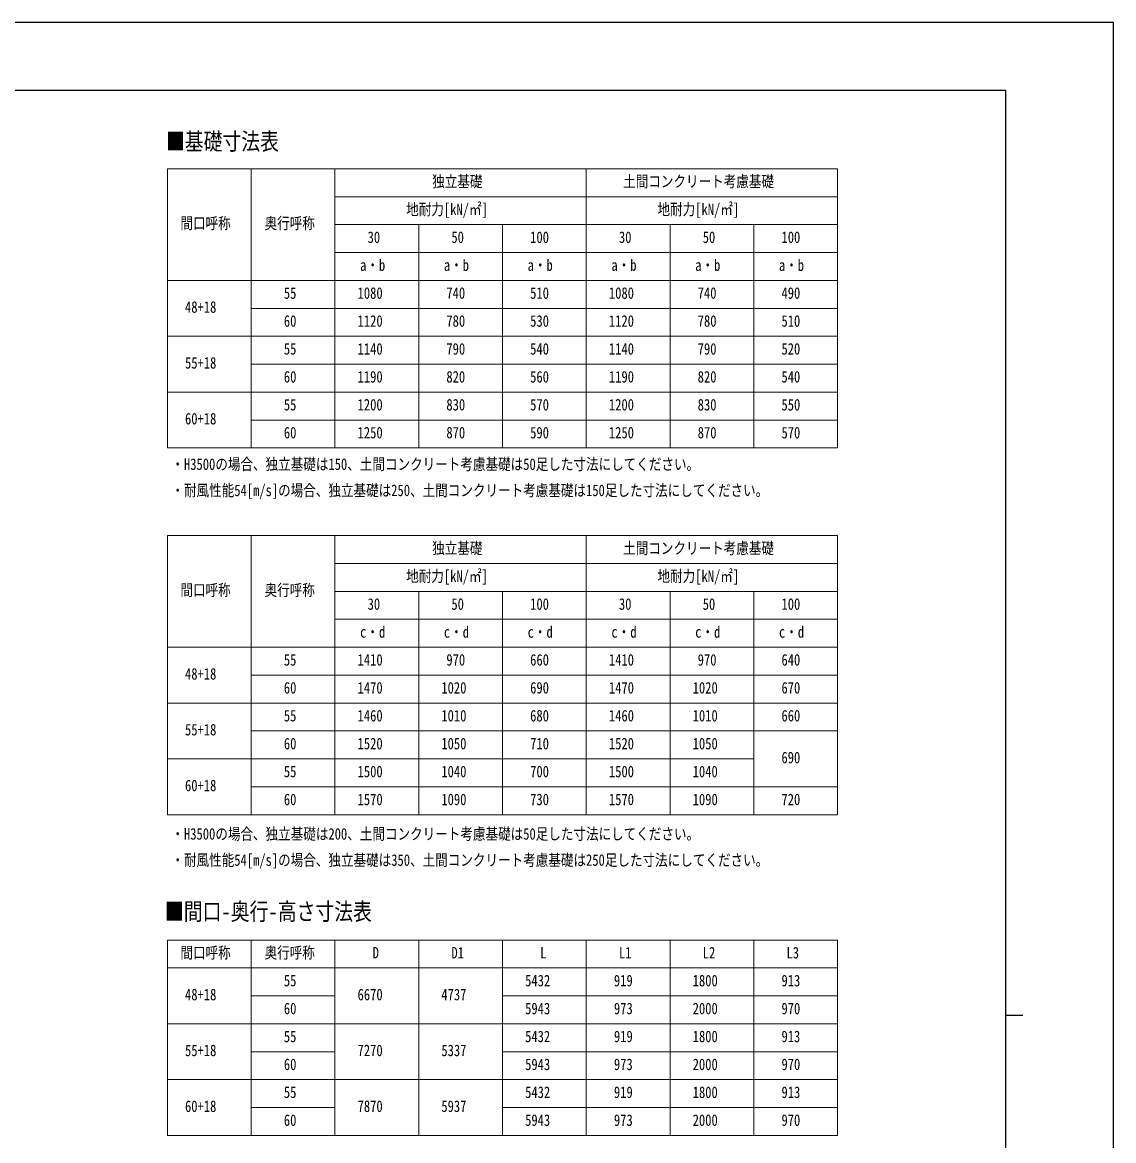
# Model space of a CAD drawing. Units: millimetres, scale not verified. Extents: x -21025 to 21025, y -14850 to 14850.
# Drawn here: x 5393 to 21025, y -1174 to 14850 of the extents above; entities that cross this region are included whole.
import ezdxf
from ezdxf.enums import TextEntityAlignment as Align

# ---------------------------------------------------------------- set-up
doc = ezdxf.new("R2010")
doc.units = ezdxf.units.MM
doc.header["$LTSCALE"] = 60
doc.layers.add('0-1_TABLE1', color=7, linetype='Continuous', lineweight=18)
doc.layers.add('0-2_USER1', color=3, linetype='Continuous')
doc.layers.add('0-8_YKK_ZWAK', color=7, linetype='Continuous')
doc.styles.add('ＭＳ ゴシック', font='')
doc.styles.get('ＭＳ ゴシック').set_extended_font_data('MS Gothic')

msp = doc.modelspace()

# ---------------------------------------------------------------- linework, layer by layer
at = {"layer": '0-1_TABLE1'}
for p, q in [((7471.1, 12752), (17071.1, 12752)), ((7471.1, 12752), (7471.1, 8752)), ((8671.1, 12752), (8671.1, 8752)), ((9871.1, 12752), (9871.1, 8752)), ((13471.1, 12752), (13471.1, 8752)), ((9871.1, 12352), (17071.1, 12352)), ((9871.1, 11952), (17071.1, 11952)), ((11071.1, 11952), (11071.1, 8752)), ((12271.1, 11952), (12271.1, 8752)), ((14671.1, 11952), (14671.1, 8752)), ((15871.1, 11952), (15871.1, 8752)), ((9871.1, 11552), (17071.1, 11552)), ((7471.1, 11152), (17071.1, 11152)), ((8671.1, 10752), (17071.1, 10752)), ((7471.1, 10352), (17071.1, 10352)), ((8671.1, 9952), (17071.1, 9952)), ((7471.1, 9552), (17071.1, 9552)), ((8671.1, 9152), (17071.1, 9152)), ((7471.1, 7496), (17071.1, 7496)), ((7471.1, 7496), (7471.1, 3496)), ((8671.1, 7496), (8671.1, 3496)), ((9871.1, 7496), (9871.1, 3496)), ((13471.1, 7496), (13471.1, 3496)), ((9871.1, 7096), (17071.1, 7096)), ((9871.1, 6696), (17071.1, 6696)), ((11071.1, 6696), (11071.1, 3496)), ((12271.1, 6696), (12271.1, 3496)), ((14671.1, 6696), (14671.1, 3496)), ((15871.1, 6696), (15871.1, 3496)), ((9871.1, 6296), (17071.1, 6296)), ((7471.1, 5896), (17071.1, 5896)), ((8671.1, 5496), (17071.1, 5496)), ((7471.1, 5096), (17071.1, 5096)), ((8671.1, 4696), (17071.1, 4696)), ((7471.1, 4296), (15871.1, 4296)), ((8671.1, 3896), (17071.1, 3896)), ((7471.1, 1700), (17071.1, 1700)), ((7471.1, 1700), (7471.1, -1100)), ((8671.1, 1700), (8671.1, -1100)), ((9871.1, 1700), (9871.1, -1100)), ((11071.1, 1700), (11071.1, -1100)), ((12271.1, 1700), (12271.1, -1100)), ((13471.1, 1700), (13471.1, -1100)), ((14671.1, 1700), (14671.1, -1100)), ((15871.1, 1700), (15871.1, -1100)), ((17071.1, 1700), (17071.1, -1100)), ((7471.1, 1300), (17071.1, 1300)), ((8671.1, 900), (9871.1, 900)), ((12271.1, 900), (17071.1, 900)), ((7471.1, 500), (17071.1, 500)), ((8671.1, 100), (9871.1, 100)), ((12271.1, 100), (17071.1, 100)), ((7471.1, -300), (17071.1, -300)), ((8671.1, -700), (9871.1, -700)), ((12271.1, -700), (17071.1, -700)), ((7471.1, -1100), (17071.1, -1100))]:
    msp.add_line(p, q, dxfattribs=at)
for points in [[(17071.1, 12752), (17071.1, 11952), (17071.1, 8752)], [(7471.1, 8752), (8671.1, 8752), (17071.1, 8752)], [(17071.1, 7496), (17071.1, 6696), (17071.1, 3496)], [(7471.1, 3496), (8671.1, 3496), (17071.1, 3496)]]:
    msp.add_lwpolyline(points, dxfattribs=at)
at = {"layer": '0-8_YKK_ZWAK'}
for p, q in [((19475.1, 13875), (-19524.9, 13875)), ((19475.1, 13875), (19475.1, -12625)), ((19475.1, 625), (19725.1, 625))]:
    msp.add_line(p, q, dxfattribs=at)
msp.add_lwpolyline([(-21025, -14850), (21025, -14850), (21025, 14850), (-21025, 14850)], close=True, dxfattribs=at)

# ---------------------------------------------------------------- texts
at = {"layer": '0-1_TABLE1', "style": 'ＭＳ ゴシック', "width": 0.8}
for s, p in [('独立基礎', (11263.1, 12439.5)), ('土間コンクリート考慮基礎', (13999.1, 12439.5)), ('地耐力[kN/㎡]', (10891.1, 12039.5)), ('地耐力[kN/㎡]', (14491.1, 12039.5)), ('間口呼称', (7657.1, 11839.5)), ('奥行呼称', (8863.1, 11839.5)), ('30', (10339.1, 11639.5)), ('50', (11539.1, 11639.5)), ('100', (12667.1, 11639.5)), ('30', (13939.1, 11639.5)), ('50', (15139.1, 11639.5)), ('100', (16267.1, 11639.5)), ('a・b', (10231.1, 11239.5)), ('a・b', (11431.1, 11239.5)), ('a・b', (12631.1, 11239.5)), ('a・b', (13831.1, 11239.5)), ('a・b', (15031.1, 11239.5)), ('a・b', (16231.1, 11239.5)), ('55', (9139.1, 10839.5)), ('1080', (10195.1, 10839.5)), ('740', (11467.1, 10839.5)), ('510', (12667.1, 10839.5)), ('1080', (13795.1, 10839.5)), ('740', (15067.1, 10839.5)), ('490', (16267.1, 10839.5)), ('48+18', (7723.1, 10639.5)), ('60', (9139.1, 10439.5)), ('1120', (10195.1, 10439.5)), ('780', (11467.1, 10439.5)), ('530', (12667.1, 10439.5)), ('1120', (13795.1, 10439.5)), ('780', (15067.1, 10439.5)), ('510', (16267.1, 10439.5)), ('55', (9139.1, 10039.5)), ('1140', (10195.1, 10039.5)), ('790', (11467.1, 10039.5)), ('540', (12667.1, 10039.5)), ('1140', (13795.1, 10039.5)), ('790', (15067.1, 10039.5)), ('520', (16267.1, 10039.5)), ('55+18', (7723.1, 9839.5)), ('60', (9139.1, 9639.5)), ('1190', (10195.1, 9639.5)), ('820', (11467.1, 9639.5)), ('560', (12667.1, 9639.5)), ('1190', (13795.1, 9639.5)), ('820', (15067.1, 9639.5)), ('540', (16267.1, 9639.5)), ('55', (9139.1, 9239.5)), ('1200', (10195.1, 9239.5)), ('830', (11467.1, 9239.5)), ('570', (12667.1, 9239.5)), ('1200', (13795.1, 9239.5)), ('830', (15067.1, 9239.5)), ('550', (16267.1, 9239.5)), ('60+18', (7723.1, 9039.5)), ('60', (9139.1, 8839.5)), ('1250', (10195.1, 8839.5)), ('870', (11467.1, 8839.5)), ('590', (12667.1, 8839.5)), ('1250', (13795.1, 8839.5)), ('870', (15067.1, 8839.5)), ('570', (16267.1, 8839.5)), ('独立基礎', (11263.1, 7183.5)), ('土間コンクリート考慮基礎', (13999.1, 7183.5)), ('地耐力[kN/㎡]', (10891.1, 6783.5)), ('地耐力[kN/㎡]', (14491.1, 6783.5)), ('間口呼称', (7657.1, 6583.5)), ('奥行呼称', (8863.1, 6583.5)), ('30', (10339.1, 6383.5)), ('50', (11539.1, 6383.5)), ('100', (12667.1, 6383.5)), ('30', (13939.1, 6383.5)), ('50', (15139.1, 6383.5)), ('100', (16267.1, 6383.5)), ('c・d', (10231.1, 5983.5)), ('c・d', (11431.1, 5983.5)), ('c・d', (12631.1, 5983.5)), ('c・d', (13831.1, 5983.5)), ('c・d', (15031.1, 5983.5)), ('c・d', (16231.1, 5983.5)), ('55', (9139.1, 5583.5)), ('1410', (10195.1, 5583.5)), ('970', (11467.1, 5583.5)), ('660', (12667.1, 5583.5)), ('1410', (13795.1, 5583.5)), ('970', (15067.1, 5583.5)), ('640', (16267.1, 5583.5)), ('48+18', (7723.1, 5383.5)), ('60', (9139.1, 5183.5)), ('1470', (10195.1, 5183.5)), ('1020', (11395.1, 5183.5)), ('690', (12667.1, 5183.5)), ('1470', (13795.1, 5183.5)), ('1020', (14995.1, 5183.5)), ('670', (16267.1, 5183.5)), ('55', (9139.1, 4783.5)), ('1460', (10195.1, 4783.5)), ('1010', (11395.1, 4783.5)), ('680', (12667.1, 4783.5)), ('1460', (13795.1, 4783.5)), ('1010', (14995.1, 4783.5)), ('660', (16267.1, 4783.5)), ('55+18', (7723.1, 4583.5)), ('60', (9139.1, 4383.5)), ('1520', (10195.1, 4383.5)), ('1050', (11395.1, 4383.5)), ('710', (12667.1, 4383.5)), ('1520', (13795.1, 4383.5)), ('1050', (14995.1, 4383.5)), ('690', (16267.1, 4183.5)), ('55', (9139.1, 3983.5)), ('1500', (10195.1, 3983.5)), ('1040', (11395.1, 3983.5)), ('700', (12667.1, 3983.5)), ('1500', (13795.1, 3983.5)), ('1040', (14995.1, 3983.5)), ('60+18', (7723.1, 3783.5)), ('60', (9139.1, 3583.5)), ('1570', (10195.1, 3583.5)), ('1090', (11395.1, 3583.5)), ('730', (12667.1, 3583.5)), ('1570', (13795.1, 3583.5)), ('1090', (14995.1, 3583.5)), ('720', (16267.1, 3583.5)), ('間口呼称', (7657.1, 1387.5)), ('奥行呼称', (8863.1, 1387.5)), ('D', (10411.1, 1387.5)), ('D1', (11539.1, 1387.5)), ('L', (12811.1, 1387.5)), ('L1', (13939.1, 1387.5)), ('L2', (15139.1, 1387.5)), ('L3', (16339.1, 1387.5)), ('55', (9139.1, 987.5)), ('5432', (12595.1, 987.5)), ('919', (13867.1, 987.5)), ('1800', (14995.1, 987.5)), ('913', (16267.1, 987.5)), ('48+18', (7723.1, 787.5)), ('6670', (10195.1, 787.5)), ('4737', (11395.1, 787.5)), ('60', (9139.1, 587.5)), ('5943', (12595.1, 587.5)), ('973', (13867.1, 587.5)), ('2000', (14995.1, 587.5)), ('970', (16267.1, 587.5)), ('55', (9139.1, 187.5)), ('5432', (12595.1, 187.5)), ('919', (13867.1, 187.5)), ('1800', (14995.1, 187.5)), ('913', (16267.1, 187.5)), ('55+18', (7723.1, -12.5)), ('7270', (10195.1, -12.5)), ('5337', (11395.1, -12.5)), ('2000', (14995.1, -212.5)), ('60', (9139.1, -212.5)), ('5943', (12595.1, -212.5)), ('973', (13867.1, -212.5)), ('970', (16267.1, -212.5)), ('55', (9139.1, -612.5)), ('5432', (12595.1, -612.5)), ('919', (13867.1, -612.5)), ('1800', (14995.1, -612.5)), ('913', (16267.1, -612.5)), ('60+18', (7723.1, -812.5)), ('7870', (10195.1, -812.5)), ('5937', (11395.1, -812.5)), ('60', (9139.1, -1012.5)), ('5943', (12595.1, -1012.5)), ('973', (13867.1, -1012.5)), ('2000', (14995.1, -1012.5)), ('970', (16267.1, -1012.5))]:
    msp.add_text(s, height=165, dxfattribs=at).set_placement(p, align=Align.BOTTOM_LEFT)
at = {"layer": '0-2_USER1', "style": 'ＭＳ ゴシック', "width": 0.8}
for s, height, p in [('■基礎寸法表', 247.1, (7450.55, 12947.5)), ('・H3500の場合、独立基礎は150、土間コンクリート考慮基礎は50足した寸法にしてください。', 165, (7528.02, 8387.26)), ('・耐風性能54[m/s]の場合、独立基礎は250、土間コンクリート考慮基礎は150足した寸法にしてください。', 165, (7528.02, 8012.26)), ('・H3500の場合、独立基礎は200、土間コンクリート考慮基礎は50足した寸法にしてください。', 165, (7528.02, 3089.62)), ('・耐風性能54[m/s]の場合、独立基礎は350、土間コンクリート考慮基礎は250足した寸法にしてください。', 165, (7528.02, 2714.62)), ('■間口-奥行-高さ寸法表', 247.1, (7435.16, 1911.56))]:
    msp.add_text(s, height=height, dxfattribs=at).set_placement(p, align=Align.BOTTOM_LEFT)

doc.saveas('drawing.dxf')
